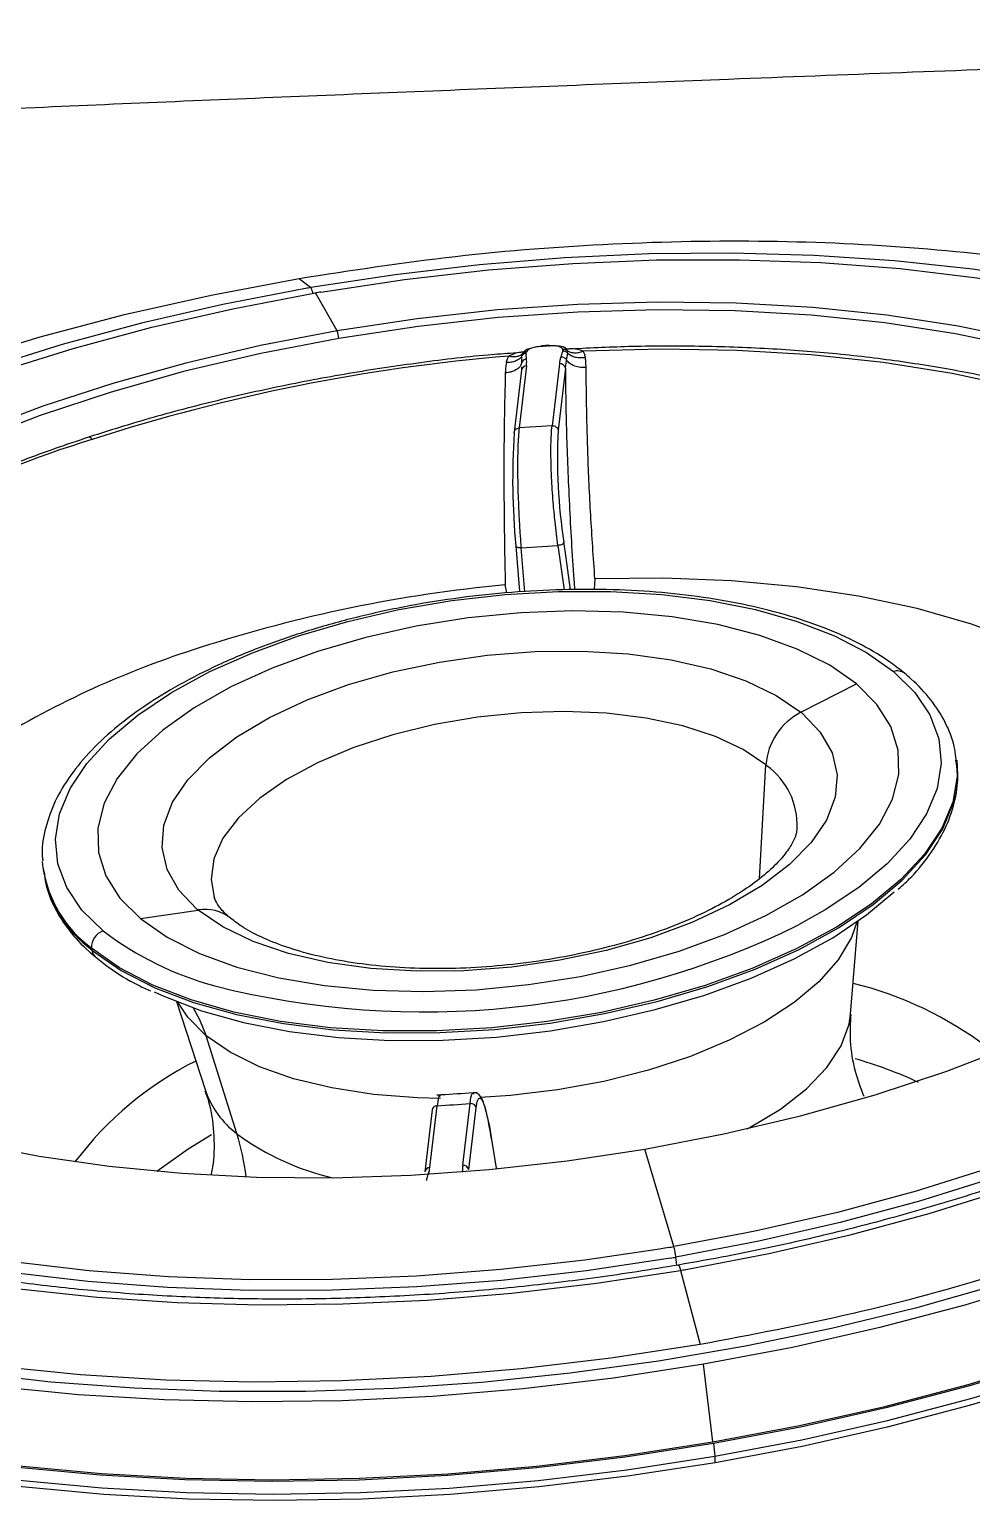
# Model space of a CAD drawing. Extents: x 832 to 912, y 781 to 934.
# Drawn here: x 855.585 to 857.601, y 821.489 to 824.637 of the extents above; entities that cross this region are included whole.
import ezdxf

# ---------------------------------------------------------------- set-up
doc = ezdxf.new("R2010")
doc.units = 0
doc.header["$MEASUREMENT"] = 0
doc.layers.add('1', color=4, linetype='Continuous')

# ---------------------------------------------------------------- blocks, each defined once
blk = doc.blocks.new('2026 SOVEREIGN HL')
at = {"layer": '1', "color": 3, "linetype": 'Continuous', "lineweight": 25}
for p, q in [((24.4328, 27.0099), (24.4581, 26.9901)), ((24.5145, 26.8976), (24.4675, 26.9786)), ((24.915, 26.8518), (24.8914, 26.8499)), ((24.9673, 26.8668), (24.9519, 26.8658)), ((24.9997, 26.862), (24.9983, 26.8629)), ((25.0076, 26.8496), (25.0066, 26.8552)), ((24.9192, 26.8228), (24.9034, 26.6899)), ((24.9088, 26.8198), (24.9087, 26.8118)), ((24.9106, 26.8489), (24.9088, 26.843)), ((24.9088, 26.843), (24.9089, 26.8283)), ((24.9896, 26.8273), (24.9739, 26.6946)), ((25.0025, 26.818), (25.005, 26.8346)), ((25.005, 26.8346), (25.0076, 26.8496)), ((24.9087, 26.8137), (24.8929, 26.6805)), ((25.0025, 26.818), (24.9868, 26.6853)), ((24.9739, 26.6946), (24.9034, 26.6899)), ((25.0017, 26.4279), (24.9994, 26.4445)), ((24.8964, 26.4377), (24.9045, 26.3395)), ((24.9078, 26.4333), (24.9866, 26.4385)), ((24.9155, 26.3393), (24.9078, 26.4333)), ((24.9866, 26.4385), (24.9999, 26.3434)), ((25.0136, 26.3435), (25.0017, 26.4279)), ((24.8769, 26.337), (24.8739, 26.354)), ((25.0657, 26.3666), (25.064, 26.3438)), ((25.5065, 26.0813), (25.6251, 26.1423)), ((25.8403, 25.9749), (25.8398, 25.9787)), ((25.8398, 25.9787), (25.841, 25.9644)), ((25.8403, 25.9749), (25.8398, 25.9784)), ((25.4177, 25.7257), (25.4314, 25.969)), ((23.885, 25.7478), (23.8838, 25.7621)), ((23.885, 25.7478), (23.8854, 25.744)), ((24.0932, 25.6398), (24.2168, 25.6583)), ((25.6129, 25.4355), (25.6287, 25.6344)), ((23.9888, 25.5767), (23.9892, 25.5729)), ((24.1705, 25.4622), (24.2322, 25.2724)), ((24.2994, 25.1799), (24.2337, 25.3893)), ((24.7177, 25.2307), (24.702, 25.0984)), ((24.7125, 25.1075), (24.7282, 25.2396)), ((24.7829, 25.1121), (24.7986, 25.2443)), ((24.7959, 25.1028), (24.8115, 25.235)), ((24.8446, 25.1671), (24.8541, 25.1057)), ((25.2348, 24.9381), (25.1728, 25.1467)), ((25.3828, 24.9659), (25.2348, 24.9381)), ((25.2233, 24.9362), (25.2039, 24.9329)), ((25.2412, 24.8982), (25.2391, 24.9156)), ((25.2489, 24.8872), (25.2907, 24.7284)), ((25.3179, 24.5201), (25.2983, 24.6864)), ((25.3192, 24.5166), (25.3224, 24.4895))]:
    blk.add_line(p, q, dxfattribs=at)
at = {"layer": '1', "color": 3, "linetype": 'Continuous', "lineweight": 25, "flags": 128}
for points in [[(26.6203, 26.8386), (26.5987, 26.8477), (26.4709, 26.8958), (26.3336, 26.9382), (26.1876, 26.9748), (26.0339, 27.0053), (25.8733, 27.0296), (25.7067, 27.0475), (25.535, 27.0589), (25.3595, 27.0637), (25.1809, 27.062), (25.0004, 27.0537), (24.8191, 27.0389), (24.638, 27.0176), (24.4581, 26.99)], [(24.4791, 26.9806), (24.6581, 27.0075), (24.8383, 27.028), (25.0186, 27.0419), (25.1978, 27.0492), (25.3749, 27.0497), (25.5488, 27.0436), (25.7185, 27.0307), (25.8827, 27.0113), (26.0407, 26.9854), (26.1913, 26.9532), (26.3337, 26.9149), (26.467, 26.8707), (26.5904, 26.8209), (26.703, 26.7658), (26.8043, 26.7058), (26.8936, 26.6411), (26.9703, 26.5723), (27.0176, 26.5203)], [(22.6631, 26.2869), (22.7104, 26.3261), (22.8218, 26.4094), (22.9447, 26.4898), (23.0783, 26.5666), (23.2219, 26.6395), (23.3746, 26.7081), (23.5356, 26.7721), (23.7041, 26.831), (23.879, 26.8845), (24.0595, 26.9323), (24.2444, 26.9742), (24.4328, 27.0099)], [(22.6348, 26.0405), (22.6567, 26.0768), (22.7177, 26.1615), (22.7917, 26.2449), (22.8785, 26.3265), (22.9773, 26.4059), (23.0877, 26.4826), (23.2089, 26.556), (23.3402, 26.6258), (23.4807, 26.6914), (23.6297, 26.7525), (23.7862, 26.8088), (23.9493, 26.8598), (24.1179, 26.9053), (24.291, 26.945), (24.4675, 26.9786)], [(24.4468, 26.9881), (24.2695, 26.954), (24.0955, 26.9139), (23.926, 26.8682), (23.7619, 26.817), (23.6042, 26.7607), (23.4538, 26.6995), (23.3116, 26.6339), (23.1784, 26.5643), (23.055, 26.491), (22.9487, 26.4192)], [(26.7904, 26.356), (26.7543, 26.431), (26.7037, 26.503), (26.6389, 26.5712), (26.5604, 26.6353), (26.4689, 26.6947), (26.365, 26.749), (26.2495, 26.7978), (26.1233, 26.8406), (25.9874, 26.8773), (25.8428, 26.9074), (25.6906, 26.9308), (25.5319, 26.9472), (25.368, 26.9567), (25.2001, 26.959), (25.0295, 26.9542), (24.8575, 26.9423), (24.6854, 26.9234), (24.5144, 26.8976)], [(26.7784, 26.3436), (26.7425, 26.4181), (26.6922, 26.4896), (26.6279, 26.5574), (26.55, 26.621), (26.4591, 26.68), (26.3559, 26.7339), (26.2412, 26.7824), (26.1159, 26.8249), (25.9809, 26.8613), (25.8372, 26.8912), (25.686, 26.9145), (25.5285, 26.9308), (25.3657, 26.9402), (25.1989, 26.9425), (25.0295, 26.9377), (24.8586, 26.9259), (24.6876, 26.9071), (24.5179, 26.8815)], [(24.5144, 26.8976), (24.3505, 26.8661), (24.1902, 26.8286), (24.0345, 26.7852), (23.8847, 26.7363), (23.7418, 26.6823), (23.6068, 26.6236), (23.4808, 26.5605), (23.3645, 26.4935), (23.2589, 26.4232), (23.1648, 26.3499), (23.0827, 26.2743), (23.0133, 26.1968), (22.9571, 26.1181), (22.9145, 26.0388), (22.8858, 25.9593), (22.8725, 25.8921)], [(24.5179, 26.8815), (24.3512, 26.8494), (24.1883, 26.811), (24.0304, 26.7666), (23.8786, 26.7165), (23.7341, 26.661), (23.598, 26.6007), (23.4713, 26.5359), (23.3549, 26.4671), (23.2499, 26.3949), (23.1568, 26.3199), (23.0766, 26.2425), (23.0096, 26.1633), (22.9566, 26.083), (22.9178, 26.0022), (22.8935, 25.9214), (22.884, 25.8414), (22.8893, 25.7626), (22.9093, 25.6857)], [(26.5224, 26.539), (26.4346, 26.5972), (26.3346, 26.6505), (26.2233, 26.6983), (26.1014, 26.7405), (25.97, 26.7766), (25.83, 26.8064), (25.6825, 26.8296), (25.5286, 26.846), (25.3695, 26.8556), (25.2065, 26.8583), (25.0407, 26.854)], [(25.2602, 24.8892), (25.4376, 24.9233), (25.6115, 24.9633), (25.781, 25.0091), (25.9451, 25.0603)], [(23.8337, 24.8477), (24.0004, 24.8298), (24.172, 24.8184), (24.3475, 24.8135), (24.5261, 24.8153), (24.7066, 24.8236), (24.8879, 24.8384), (25.069, 24.8596), (25.2489, 24.8872)], [(26.0615, 26.1912), (25.9776, 26.2307), (25.8716, 26.2702), (25.7553, 26.3034), (25.63, 26.3301), (25.497, 26.3499), (25.3576, 26.3627), (25.2133, 26.3683), (25.0657, 26.3666)], [(24.0134, 25.6136), (23.9681, 25.6583), (23.9357, 25.7064), (23.9168, 25.7572), (23.9117, 25.8099), (23.9204, 25.8638), (23.9427, 25.9181), (23.9784, 25.972), (24.027, 26.0247), (24.0877, 26.0755), (24.1596, 26.1236), (24.2418, 26.1683), (24.3329, 26.2089), (24.4317, 26.2449), (24.5368, 26.2758), (24.6465, 26.301), (24.7594, 26.3203), (24.8737, 26.3333), (24.9878, 26.3399), (25.1, 26.3399), (25.2087, 26.3333), (25.3123, 26.3204), (25.4093, 26.3011), (25.4983, 26.2759), (25.578, 26.2451), (25.6471, 26.2091), (25.7048, 26.1684)], [(25.9268, 24.8562), (25.7516, 24.8067), (25.5717, 24.7629), (25.388, 24.7248), (25.2015, 24.6928), (25.0131, 24.6671), (24.824, 24.6476), (24.6351, 24.6346), (24.4474, 24.6282), (24.2619, 24.6283), (24.0797, 24.6349), (23.9016, 24.6481), (23.7286, 24.6677)], [(25.6251, 26.1423), (25.568, 26.182), (25.4988, 26.2167), (25.4187, 26.2458), (25.3289, 26.2689), (25.2312, 26.2855), (25.127, 26.2953), (25.0183, 26.2983), (24.9069, 26.2942), (24.7946, 26.2833), (24.6835, 26.2657), (24.5753, 26.2416), (24.472, 26.2116), (24.3754, 26.176), (24.287, 26.1356), (24.2084, 26.091), (24.1409, 26.043), (24.0857, 25.9924), (24.0438, 25.94), (24.0158, 25.8868), (24.0022, 25.8337), (24.0033, 25.7816), (24.0191, 25.7313), (24.0492, 25.6838), (24.0932, 25.6398)], [(25.1728, 25.1467), (25.3412, 25.1791), (25.5059, 25.218), (25.6655, 25.2629), (25.8188, 25.3137), (25.9647, 25.3698), (26.1021, 25.4309), (26.2299, 25.4965), (26.3472, 25.5661), (26.453, 25.6392), (26.5465, 25.7152), (26.6272, 25.7935), (26.6942, 25.8736), (26.7471, 25.9548), (26.7856, 26.0365), (26.8093, 26.1181), (26.818, 26.1989), (26.8161, 26.2462)], [(24.2143, 25.6604), (24.1753, 25.7011), (24.1502, 25.7452), (24.1395, 25.7918), (24.1435, 25.84), (24.162, 25.8888), (24.1947, 25.9372), (24.2408, 25.9842), (24.2996, 26.0289), (24.3697, 26.0704), (24.4498, 26.1079), (24.5383, 26.1405), (24.6333, 26.1676), (24.7329, 26.1887), (24.8351, 26.2034), (24.9379, 26.2112), (25.0391, 26.2122), (25.1367, 26.2062), (25.2288, 26.1935), (25.3134, 26.1741), (25.3889, 26.1486), (25.4537, 26.1175), (25.5065, 26.0813)], [(25.7048, 26.1684), (25.7502, 26.1237), (25.7825, 26.0757), (25.8014, 26.0249), (25.8066, 25.9722), (25.7979, 25.9183), (25.7755, 25.864), (25.7398, 25.8101), (25.6913, 25.7573), (25.6306, 25.7066), (25.5586, 25.6585), (25.5016, 25.6265)], [(24.0932, 25.6398), (24.1502, 25.6001), (24.2194, 25.5654), (24.2996, 25.5362), (24.3893, 25.5132), (24.4871, 25.4966), (24.5912, 25.4867), (24.6999, 25.4838), (24.8114, 25.4878), (24.9236, 25.4987), (25.0348, 25.5164), (25.1429, 25.5404), (25.2462, 25.5705), (25.3429, 25.606), (25.4313, 25.6464), (25.5099, 25.691), (25.5774, 25.739), (25.6325, 25.7897), (25.6745, 25.842), (25.7025, 25.8952), (25.716, 25.9483), (25.7149, 26.0005), (25.6992, 26.0507), (25.6691, 26.0983), (25.6251, 26.1423)], [(25.509, 26.0792), (25.548, 26.0385), (25.5731, 25.9944), (25.5837, 25.9478), (25.5798, 25.8997), (25.5613, 25.8509), (25.5286, 25.8025), (25.4824, 25.7554), (25.4237, 25.7107), (25.3535, 25.6692), (25.2734, 25.6318), (25.185, 25.5991), (25.09, 25.572), (24.9904, 25.5509), (24.8881, 25.5363), (24.7854, 25.5284), (24.6841, 25.5274), (24.5865, 25.5334), (24.4945, 25.5462), (24.4099, 25.5655), (24.3344, 25.591), (24.2696, 25.6221), (24.2168, 25.6583)], [(25.4314, 25.969), (25.3831, 26.0017), (25.3235, 26.0297), (25.2538, 26.0523), (25.1756, 26.0689), (25.0906, 26.0792), (25.0008, 26.083), (24.9081, 26.0801), (24.8146, 26.0707), (24.7224, 26.055), (24.6335, 26.0333), (24.5499, 26.0061), (24.4734, 25.9739), (24.4058, 25.9376), (24.3485, 25.8979), (24.3029, 25.8556), (24.2699, 25.8119), (24.2503, 25.7675), (24.2445, 25.7235), (24.2509, 25.6859)], [(27.4663, 26.0699), (27.4666, 26.069), (27.4845, 25.9826), (27.4886, 25.8944), (27.4788, 25.8051), (27.4551, 25.7151), (27.4178, 25.6249), (27.3669, 25.5348), (27.3027, 25.4456), (27.2257, 25.3575), (27.1362, 25.2711), (27.0347, 25.1868), (26.9217, 25.1051), (26.7978, 25.0265), (26.6637, 24.9512), (26.5202, 24.8799), (26.3679, 24.8127), (26.2077, 24.7501), (26.0405, 24.6924), (25.8671, 24.64), (25.6884, 24.5931), (25.5055, 24.5519), (25.3192, 24.5166)], [(23.992, 25.5706), (24.0521, 25.5289), (24.124, 25.4921), (24.2066, 25.4605), (24.2987, 25.4348), (24.3991, 25.4152), (24.5061, 25.4021), (24.6184, 25.3956), (24.7342, 25.3959), (24.8518, 25.4029), (24.9697, 25.4165), (25.0859, 25.4366), (25.199, 25.4628), (25.3071, 25.4948), (25.4088, 25.532), (25.5026, 25.574), (25.5871, 25.6202), (25.661, 25.6698), (25.7234, 25.7222), (25.7733, 25.7766), (25.8099, 25.8322), (25.8328, 25.8882), (25.8416, 25.9437), (25.8403, 25.9749)], [(25.3179, 24.5201), (25.5036, 24.5552), (25.686, 24.5963), (25.8641, 24.6431), (26.037, 24.6954), (26.2038, 24.7529), (26.3635, 24.8153), (26.5153, 24.8822), (26.6584, 24.9534), (26.7921, 25.0284), (26.9156, 25.1068), (27.0282, 25.1883), (27.1294, 25.2723), (27.2187, 25.3584), (27.2955, 25.4462), (27.3594, 25.5353), (27.4102, 25.625), (27.4474, 25.715), (27.471, 25.8047), (27.4808, 25.8938), (27.4773, 25.9773)], [(25.841, 25.9644), (25.8411, 25.9448), (25.8316, 25.8892), (25.808, 25.8332), (25.7706, 25.7776), (25.7201, 25.7233), (25.6571, 25.671), (25.5826, 25.6216), (25.4976, 25.5756), (25.4034, 25.5338), (25.3013, 25.4968), (25.1928, 25.4651), (25.0796, 25.4392), (24.9632, 25.4195), (24.8453, 25.4062), (24.7277, 25.3995), (24.612, 25.3996), (24.5, 25.4065), (24.3932, 25.4199), (24.2933, 25.4398), (24.2016, 25.4659), (24.1195, 25.4977), (24.0482, 25.5348), (23.9888, 25.5767)], [(27.4356, 25.9058), (27.4063, 25.8255), (27.3594, 25.7335), (27.2986, 25.6421), (27.2242, 25.5517), (27.1366, 25.463), (27.0362, 25.3763), (26.9238, 25.2922), (26.7998, 25.2112), (26.665, 25.1337), (26.5201, 25.0601), (26.366, 24.9908), (26.2035, 24.9263), (26.0335, 24.8669), (25.857, 24.8129), (25.675, 24.7647), (25.4884, 24.7224), (25.2983, 24.6864)], [(22.8882, 25.7136), (22.9126, 25.6514), (22.9545, 25.5798), (23.0099, 25.5113), (23.0786, 25.4466), (23.16, 25.3859), (23.2535, 25.3299), (23.3585, 25.2788), (23.4742, 25.2332), (23.5997, 25.1931), (23.7342, 25.1591), (23.8768, 25.1313), (24.0262, 25.1099), (24.1816, 25.095), (24.3417, 25.0869), (24.5055, 25.0855), (24.6717, 25.0908), (24.8391, 25.1029), (25.0065, 25.1215), (25.1728, 25.1467)], [(24.123, 25.483), (24.143, 25.4737), (24.2239, 25.4429), (24.314, 25.4177), (24.4122, 25.3986), (24.5169, 25.3857), (24.6268, 25.3794), (24.7401, 25.3797), (24.8552, 25.3865), (24.9705, 25.3998), (25.0842, 25.4195), (25.1948, 25.4451), (25.3007, 25.4764), (25.4002, 25.5128), (25.4919, 25.5539), (25.5746, 25.5991), (25.6469, 25.6477), (25.7059, 25.6969)], [(26.9765, 25.71), (26.925, 25.6538), (26.8378, 25.5717), (26.7383, 25.4918), (26.6273, 25.4147), (26.5054, 25.3408), (26.3733, 25.2706), (26.2318, 25.2046), (26.0819, 25.1431), (25.9245, 25.0865), (25.7604, 25.0351), (25.5908, 24.9894), (25.4167, 24.9494), (25.2391, 24.9156)], [(27.4549, 25.678), (27.4523, 25.6702), (27.415, 25.5802), (27.3643, 25.4905), (27.3004, 25.4015), (27.2236, 25.3137), (27.1344, 25.2276), (27.0332, 25.1436), (26.9205, 25.0622), (26.7971, 24.9837), (26.6634, 24.9087), (26.5203, 24.8376), (26.3685, 24.7706), (26.2088, 24.7083), (26.0421, 24.6508), (25.8692, 24.5985), (25.6912, 24.5517), (25.5088, 24.5106), (25.3231, 24.4755)], [(25.6261, 25.6326), (25.6144, 25.5992), (25.5862, 25.5515), (25.5451, 25.5049), (25.4919, 25.4601), (25.4275, 25.418), (25.3531, 25.3795), (25.2702, 25.3451), (25.1802, 25.3156), (25.0849, 25.2915), (24.986, 25.2732), (24.8854, 25.2612), (24.8203, 25.2568)], [(26.879, 25.6405), (26.8239, 25.5902), (26.725, 25.5108), (26.6146, 25.4342), (26.4934, 25.3608), (26.3622, 25.291), (26.2216, 25.2254), (26.0726, 25.1642), (25.9161, 25.108), (25.753, 25.0569), (25.5844, 25.0114), (25.4113, 24.9718), (25.3828, 24.9659)], [(25.3224, 24.4895), (25.5087, 24.5247), (25.6916, 24.5659), (25.8703, 24.6128), (26.0437, 24.6653), (26.2109, 24.7229), (26.3711, 24.7855), (26.5234, 24.8527), (26.667, 24.9241), (26.801, 24.9993), (26.9249, 25.078), (27.0379, 25.1597), (27.1394, 25.2439), (27.2289, 25.3303), (27.3059, 25.4184), (27.3701, 25.5077), (27.421, 25.5977), (27.4226, 25.6011)], [(25.3192, 24.5166), (25.1307, 24.4876), (24.9408, 24.4648), (24.7506, 24.4485), (24.5612, 24.4387), (24.3734, 24.4355), (24.1884, 24.4389), (24.0072, 24.4489), (23.8306, 24.4654)], [(24.2337, 25.3893), (24.1945, 25.4289), (24.1734, 25.461)], [(24.2058, 25.449), (24.2198, 25.4243), (24.2337, 25.3893)], [(25.3917, 25.1903), (25.3958, 25.1925), (25.4627, 25.2325), (25.5185, 25.2757), (25.5622, 25.321), (25.5928, 25.3675), (25.6098, 25.4144), (25.6129, 25.4355)], [(25.2907, 24.7284), (25.0999, 24.6991), (24.9078, 24.6763), (24.7154, 24.6602), (24.5239, 24.6508), (24.3342, 24.6483), (24.1475, 24.6526), (23.9648, 24.6637), (23.7871, 24.6815), (23.6154, 24.706), (23.4507, 24.737), (23.2939, 24.7743), (23.1458, 24.8177), (23.0074, 24.8671), (22.8793, 24.922), (22.7623, 24.9822), (22.657, 25.0474), (22.5641, 25.1172), (22.484, 25.1911), (22.4172, 25.2689), (22.3641, 25.35), (22.325, 25.4341)], [(25.2983, 24.6864), (25.1058, 24.6568), (24.912, 24.6338), (24.7179, 24.6175), (24.5246, 24.6081), (24.3332, 24.6056), (24.1448, 24.6099), (23.9605, 24.6211), (23.7812, 24.6391), (23.6079, 24.6638), (23.4417, 24.6951), (23.2835, 24.7327), (23.1341, 24.7765), (22.9944, 24.8263), (22.8651, 24.8817), (22.7471, 24.9425), (22.6409, 25.0083), (22.5471, 25.0787), (22.4663, 25.1533), (22.3989, 25.2318), (22.3453, 25.3136), (22.3058, 25.3984)], [(24.7353, 25.2551), (24.6864, 25.2564), (24.5918, 25.2637), (24.5027, 25.2775), (24.421, 25.2973), (24.348, 25.3229), (24.2852, 25.3538), (24.2337, 25.3893)], [(23.8337, 24.469), (24.0098, 24.4525), (24.1905, 24.4426), (24.375, 24.4392), (24.5621, 24.4424), (24.751, 24.4522), (24.9406, 24.4685), (25.1299, 24.4911), (25.3179, 24.5201)], [(24.8115, 25.235), (24.8139, 25.2484), (24.817, 25.2554), (24.8208, 25.2559), (24.8252, 25.2498), (24.8299, 25.2373), (24.8348, 25.2189), (24.8398, 25.1952), (24.8446, 25.1671)], [(25.2275, 24.9136), (25.0474, 24.8866), (24.8661, 24.8659), (24.6847, 24.852), (24.5044, 24.8447), (24.3262, 24.8441), (24.1512, 24.8503), (23.9806, 24.8632), (23.8153, 24.8827), (23.6564, 24.9088), (23.5048, 24.9412), (23.3616, 24.9797), (23.2275, 25.0242), (23.1034, 25.0743), (22.99, 25.1297), (22.8938, 25.1864)], [(24.1286, 25.0993), (24.1954, 25.1472), (24.2454, 25.1777)], [(25.2039, 24.9329), (25.0443, 24.9093), (24.8641, 24.8888), (24.6838, 24.8749), (24.5045, 24.8676), (24.3274, 24.8671), (24.1535, 24.8732), (23.9839, 24.886), (23.8196, 24.9055), (23.6617, 24.9313), (23.511, 24.9635), (23.3686, 25.0019), (23.2353, 25.0461), (23.113, 25.0954)], [(25.3231, 24.4755), (25.1352, 24.4466), (24.9459, 24.4239), (24.7563, 24.4076), (24.5675, 24.3979), (24.3803, 24.3947), (24.1959, 24.398), (24.0152, 24.408), (23.8392, 24.4244), (23.6688, 24.4472), (23.5049, 24.4764), (23.3483, 24.5116), (23.2, 24.5528), (23.0608, 24.5998), (22.9313, 24.6522), (22.8122, 24.7098), (22.7042, 24.7723), (22.6079, 24.8394), (22.5238, 24.9107), (22.4523, 24.9857), (22.3938, 25.0642), (22.3844, 25.0791)], [(22.4284, 25.0184), (22.4425, 25.0013), (22.5142, 24.926), (22.5986, 24.8545), (22.6952, 24.7872), (22.8035, 24.7245), (22.923, 24.6667), (23.0529, 24.6141), (23.1926, 24.567), (23.3414, 24.5257), (23.4984, 24.4903), (23.6628, 24.4611), (23.8338, 24.4382), (24.0104, 24.4217), (24.1917, 24.4118), (24.3766, 24.4084), (24.5644, 24.4116), (24.7538, 24.4214), (24.944, 24.4377), (25.1339, 24.4604), (25.3224, 24.4895)]]:
    blk.add_lwpolyline(points, dxfattribs=at)
at = {"layer": '1', "color": 3, "linetype": 'Continuous', "lineweight": 25}
for centre, radius, start, end in [((25.3821, 21.6012), 5.4675, 99.7294, 99.8497), ((25.3423, 21.8749), 5.1782, 99.5962, 99.726), ((24.4447, 26.8743), 0.0735, 5.6372, 18.4734), ((25.2105, 22.8786), 3.9785, 94.7436, 107.8701), ((24.9193, 26.812), 0.0108, 90.59, 170.7559), ((24.9909, 26.8155), 0.0119, 12.023, 96.1639), ((24.7134, 24.3193), 2.4549, 107.147, 125.2333), ((23.9825, 26.6623), 0.00769, 21.7107, 90.3155), ((26.4146, 26.5802), 1.5249, 176.2845, 185.3618), ((26.1711, 26.6265), 1.1857, 177.1587, 188.8266), ((25.1587, 23.3145), 3.0528, 95.3523, 107.8863), ((24.8234, 24.3032), 2.009, 107.4475, 121.4409), ((25.7133, 26.1456), 0.0243, 52.4525, 110.4888), ((25.5701, 25.9576), 0.1391, 117.2023, 175.3033), ((25.2954, 25.8264), 0.3309, 49.8017, 50.3735), ((25.2448, 25.7439), 0.2923, 49.7782, 50.3407), ((25.3414, 25.8398), 0.1571, 357.5493, 54.0901), ((24.1421, 25.787), 0.2601, 188.674, 233.1555), ((24.1444, 25.784), 0.262, 188.7876, 233.6883), ((24.3708, 25.8447), 0.2417, 229.6648, 230.4479), ((24.232, 25.573), 0.0867, 51.748, 100.1176), ((24.6994, 27.2604), 1.8202, 255.7928, 296.1473), ((24.025, 25.5792), 0.0363, 108.5296, 183.977), ((24.4347, 26.1679), 0.6962, 232.7586, 254.8443), ((24.3598, 26.0239), 0.581, 229.9776, 230.3159), ((24.251, 25.8891), 0.4106, 230.3762, 230.8837), ((24.0117, 25.575), 0.0226, 185.3935, 229.7285), ((25.4291, 24.7358), 0.7886, 52.7842, 76.1267), ((25.3701, 24.4612), 0.9145, 64.8809, 73.98), ((24.545, 24.6729), 0.7414, 116.7115, 142.9704), ((24.4191, 25.3376), 0.198, 199.2237, 232.8048), ((24.5426, 28.5596), 3.3252, 273.1997, 274.4156), ((24.4922, 25.4129), 0.3024, 230.3895, 231.0115), ((23.7798, 25.0176), 0.5444, 7.3866, 17.3411), ((24.6287, 25.6261), 0.5547, 233.9188, 257.0644), ((24.7126, 25.0967), 0.0107, 90.5904, 170.7765), ((24.7842, 25.1003), 0.0119, 12.0058, 96.1861), ((24.3368, 30.1719), 5.3103, 279.6091, 279.7353), ((24.0687, 31.7477), 6.9316, 279.62328, 279.72049), ((24.4099, 29.7772), 4.9615, 279.7348, 279.8674), ((25.2535, 24.479), 0.0697, 357.1474, 8.6562)]:
    blk.add_arc(centre, radius, start, end, dxfattribs=at)
for points, knots in [([(28.9826, 27.5425), (28.7488, 27.5394), (28.2801, 27.5331), (27.5606, 27.5138), (26.8309, 27.4904), (26.0942, 27.464), (25.3959, 27.4375), (24.741, 27.4117), (24.1336, 27.3867), (23.5364, 27.3604), (22.9544, 27.3318), (22.3925, 27.3006), (22.0275, 27.2739), (21.849, 27.2609)], [0, 0, 0, 0, 0.103446, 0.207392, 0.311451, 0.415214, 0.518234, 0.603149, 0.68684, 0.768897, 0.848837, 0.92609, 1, 1, 1, 1]), ([(24.4328, 27.0099), (24.5442, 27.027), (24.7669, 27.0612), (25.1047, 27.0868), (25.4378, 27.0931), (25.7612, 27.078), (26.069, 27.0423), (26.357, 26.9868), (26.616, 26.9108), (26.7889, 26.8476), (26.8634, 26.8057), (26.8729, 26.8004)], [0, 0, 0, 0, 0.122758, 0.245515, 0.368273, 0.49103, 0.613788, 0.736545, 0.859303, 0.982061, 1, 1, 1, 1]), ([(24.4628, 26.9772), (24.4622, 26.9794), (24.461, 26.9837), (24.4594, 26.9881), (24.4586, 26.9894), (24.4581, 26.9901)], [0, 0, 0, 0, 0.33334, 0.66665, 1, 1, 1, 1]), ([(24.915, 26.8524), (24.9142, 26.8523), (24.907, 26.8519), (24.8954, 26.8501), (24.8858, 26.8455), (24.8815, 26.8434)], [0, 0, 0, 0, 0.067467, 0.5854, 1, 1, 1, 1]), ([(24.9282, 26.8601), (24.9243, 26.859), (24.9165, 26.8568), (24.9126, 26.8515), (24.9106, 26.8489)], [0, 0, 0, 0, 0.489239, 1, 1, 1, 1]), ([(24.9193, 26.853), (24.9183, 26.8529), (24.9164, 26.8528), (24.9131, 26.8516), (24.9116, 26.8499), (24.9106, 26.8489)], [0, 0, 0, 0, 0.277232, 0.5621693, 1, 1, 1, 1]), ([(24.9186, 26.8497), (24.9186, 26.8503), (24.9186, 26.8514), (24.9191, 26.8525), (24.9193, 26.853)], [0, 0, 0, 0, 0.559777, 1, 1, 1, 1]), ([(24.9514, 26.8644), (24.9469, 26.864), (24.9386, 26.8631), (24.9283, 26.8601), (24.9219, 26.8565), (24.9201, 26.8541), (24.9193, 26.853)], [0, 0, 0, 0, 0.33351, 0.622401, 0.821349, 1, 1, 1, 1]), ([(24.9514, 26.8644), (24.9515, 26.8648), (24.9516, 26.8658), (24.952, 26.8659), (24.9523, 26.865), (24.9526, 26.8637), (24.9527, 26.863)], [0, 0, 0, 0, 0.244472, 0.500047, 0.755621, 1, 1, 1, 1]), ([(24.9668, 26.8654), (24.9639, 26.8652), (24.9588, 26.8649), (24.9537, 26.8646), (24.9514, 26.8644)], [0, 0, 0, 0, 0.560061, 1, 1, 1, 1]), ([(24.9668, 26.8654), (24.9668, 26.8659), (24.967, 26.8668), (24.9673, 26.8669), (24.9678, 26.866), (24.968, 26.8647), (24.9682, 26.864)], [0, 0, 0, 0, 0.244461, 0.500005, 0.755609, 1, 1, 1, 1]), ([(24.9967, 26.8581), (24.9963, 26.859), (24.9954, 26.8608), (24.9916, 26.8631), (24.9857, 26.8649), (24.9771, 26.8658), (24.9703, 26.8656), (24.9668, 26.8654)], [0, 0, 0, 0, 0.149447, 0.312469, 0.494181, 0.732258, 1, 1, 1, 1]), ([(25.0066, 26.8552), (25.0049, 26.8576), (25.0017, 26.8623), (24.994, 26.8644), (24.9881, 26.8645), (24.9863, 26.8645)], [0, 0, 0, 0, 0.422681, 0.826429, 1, 1, 1, 1]), ([(24.9966, 26.8549), (24.996, 26.8525), (24.9948, 26.8483), (24.9934, 26.8441), (24.9929, 26.8422)], [0, 0, 0, 0, 0.559989, 1, 1, 1, 1]), ([(24.9967, 26.8581), (24.9968, 26.8575), (24.997, 26.8564), (24.9967, 26.8554), (24.9966, 26.8549)], [0, 0, 0, 0, 0.559836, 1, 1, 1, 1]), ([(24.9966, 26.8549), (24.9977, 26.8548), (24.9998, 26.8548), (25.0029, 26.8537), (25.0056, 26.852), (25.0069, 26.8504), (25.0076, 26.8496)], [0, 0, 0, 0, 0.2453824, 0.4999852, 0.75458, 1, 1, 1, 1]), ([(24.9967, 26.8581), (24.9976, 26.8582), (24.9994, 26.8583), (25.0021, 26.8578), (25.0046, 26.8568), (25.0059, 26.8558), (25.0066, 26.8552)], [0, 0, 0, 0, 0.246485, 0.499934, 0.753422, 1, 1, 1, 1]), ([(25.0049, 26.8586), (25.0049, 26.8586), (25.005, 26.8588), (25.0038, 26.859), (25.0024, 26.8601), (25.0019, 26.8605)], [0, 0, 0, 0, 0.23376, 0.690163, 1, 1, 1, 1]), ([(25.0407, 26.854), (25.0366, 26.8555), (25.0275, 26.8589), (25.0147, 26.8591), (25.0054, 26.8584), (25.0023, 26.8581)], [0, 0, 0, 0, 0.345504, 0.780236, 1, 1, 1, 1]), ([(25.0066, 26.8552), (25.0088, 26.854), (25.0131, 26.8515), (25.0218, 26.8503), (25.0312, 26.8509), (25.0376, 26.853), (25.0407, 26.854)], [0, 0, 0, 0, 0.249542, 0.505256, 0.758189, 1, 1, 1, 1]), ([(26.4583, 26.5951), (26.4494, 26.6009), (26.4124, 26.6245), (26.337, 26.6616), (26.2328, 26.7061), (26.1191, 26.7452), (25.9976, 26.7792), (25.8688, 26.8078), (25.7335, 26.8308), (25.5927, 26.8481), (25.4472, 26.8596), (25.2979, 26.8651), (25.1533, 26.8653), (25.0581, 26.8607), (25.0142, 26.8586)], [0, 0, 0, 0, 0.02858, 0.118191, 0.207819, 0.297421, 0.386984, 0.476505, 0.565987, 0.655435, 0.744853, 0.834247, 0.923624, 1, 1, 1, 1]), ([(25.0452, 26.841), (25.0447, 26.8435), (25.0438, 26.8481), (25.0417, 26.8522), (25.0407, 26.854)], [0, 0, 0, 0, 0.5604917, 1, 1, 1, 1]), ([(24.8914, 26.8499), (24.8733, 26.8486), (24.8037, 26.8435), (24.6825, 26.8286), (24.5289, 26.8055), (24.3774, 26.7764), (24.229, 26.7421), (24.0971, 26.7064), (24.0165, 26.6808), (23.9825, 26.67)], [0, 0, 0, 0, 0.057566, 0.221939, 0.386313, 0.550693, 0.715088, 0.879504, 1, 1, 1, 1]), ([(24.8763, 26.8296), (24.8757, 26.8256), (24.8745, 26.8183), (24.8742, 26.811), (24.874, 26.8077)], [0, 0, 0, 0, 0.560604, 1, 1, 1, 1]), ([(24.9089, 26.8283), (24.9079, 26.8256), (24.9057, 26.8201), (24.8972, 26.8135), (24.8863, 26.809), (24.878, 26.8081), (24.874, 26.8077)], [0, 0, 0, 0, 0.252963, 0.513345, 0.76651, 1, 1, 1, 1]), ([(24.8763, 26.8296), (24.877, 26.8323), (24.8781, 26.837), (24.8805, 26.8415), (24.8815, 26.8434)], [0, 0, 0, 0, 0.5620044, 1, 1, 1, 1]), ([(24.9088, 26.843), (24.9073, 26.841), (24.9042, 26.8369), (24.8962, 26.8326), (24.8867, 26.8299), (24.8797, 26.8297), (24.8763, 26.8296)], [0, 0, 0, 0, 0.250187, 0.506849, 0.759855, 1, 1, 1, 1]), ([(24.9106, 26.8489), (24.9091, 26.8474), (24.9061, 26.8444), (24.899, 26.8421), (24.8907, 26.8416), (24.8845, 26.8428), (24.8815, 26.8434)], [0, 0, 0, 0, 0.249587, 0.505311, 0.758257, 1, 1, 1, 1]), ([(24.9186, 26.8497), (24.9175, 26.8495), (24.9154, 26.8491), (24.9126, 26.8476), (24.9103, 26.8456), (24.9093, 26.8439), (24.9088, 26.843)], [0, 0, 0, 0, 0.245299, 0.50006, 0.754633, 1, 1, 1, 1]), ([(24.9194, 26.8374), (24.9181, 26.8372), (24.9156, 26.8367), (24.9123, 26.8345), (24.9099, 26.8317), (24.9092, 26.8294), (24.9089, 26.8283)], [0, 0, 0, 0, 0.243044, 0.499956, 0.756859, 1, 1, 1, 1]), ([(24.9194, 26.8374), (24.9192, 26.8397), (24.9189, 26.8438), (24.9187, 26.8479), (24.9186, 26.8497)], [0, 0, 0, 0, 0.559989, 1, 1, 1, 1]), ([(24.9192, 26.8228), (24.9194, 26.8255), (24.9199, 26.8304), (24.9195, 26.8353), (24.9194, 26.8374)], [0, 0, 0, 0, 0.559984, 1, 1, 1, 1]), ([(24.9929, 26.8422), (24.992, 26.8394), (24.9906, 26.8344), (24.9899, 26.8295), (24.9896, 26.8273)], [0, 0, 0, 0, 0.5599666, 1, 1, 1, 1]), ([(24.9929, 26.8422), (24.9941, 26.8421), (24.9967, 26.842), (25.0003, 26.8403), (25.0033, 26.8378), (25.0045, 26.8357), (25.005, 26.8346)], [0, 0, 0, 0, 0.243092, 0.499994, 0.756962, 1, 1, 1, 1]), ([(25.0468, 26.8191), (25.0427, 26.819), (25.0343, 26.8188), (25.022, 26.8218), (25.0112, 26.8271), (25.0071, 26.8321), (25.005, 26.8346)], [0, 0, 0, 0, 0.233401, 0.48653, 0.746953, 1, 1, 1, 1]), ([(25.0076, 26.8496), (25.0098, 26.8479), (25.0143, 26.8444), (25.0237, 26.8413), (25.0341, 26.8399), (25.0411, 26.8406), (25.0446, 26.8409)], [0, 0, 0, 0, 0.249814, 0.506115, 0.759179, 1, 1, 1, 1]), ([(25.0446, 26.8409), (25.0447, 26.8409), (25.0449, 26.841), (25.0451, 26.841), (25.0452, 26.841)], [0, 0, 0, 0, 0.559527, 1, 1, 1, 1]), ([(25.0468, 26.8191), (25.0467, 26.8233), (25.0465, 26.8307), (25.0456, 26.8379), (25.0452, 26.841)], [0, 0, 0, 0, 0.559325, 1, 1, 1, 1]), ([(24.874, 26.8077), (24.8731, 26.7745), (24.8714, 26.7076), (24.8708, 26.598), (24.8713, 26.4801), (24.873, 26.3977), (24.8739, 26.354)], [0, 0, 0, 0, 0.24798, 0.5, 0.735043, 1, 1, 1, 1]), ([(25.0025, 26.818), (25.003, 26.7725), (25.004, 26.6816), (25.0106, 26.5274), (25.0169, 26.4133), (25.0219, 26.3508), (25.0224, 26.3436)], [0, 0, 0, 0, 0.319488, 0.638998, 0.958511, 1, 1, 1, 1]), ([(25.0657, 26.3666), (25.0625, 26.4126), (25.0563, 26.5044), (25.0488, 26.6608), (25.0476, 26.7591), (25.0468, 26.8191)], [0, 0, 0, 0, 0.280164, 0.560321, 1, 1, 1, 1]), ([(24.9866, 26.4385), (24.9845, 26.455), (24.9807, 26.4848), (24.976, 26.5349), (24.973, 26.5808), (24.9716, 26.6217), (24.9713, 26.6623), (24.9729, 26.6821), (24.9739, 26.6946)], [0, 0, 0, 0, 0.1766625, 0.3201571, 0.5001466, 0.6425909, 0.7735206, 1, 1, 1, 1]), ([(24.9739, 26.6946), (24.9754, 26.6946), (24.9784, 26.6945), (24.9826, 26.6924), (24.9857, 26.6892), (24.9864, 26.6866), (24.9868, 26.6853)], [0, 0, 0, 0, 0.249997, 0.499993, 0.750009, 1, 1, 1, 1]), ([(23.9825, 26.67), (23.9584, 26.6619), (23.8885, 26.6384), (23.7773, 26.5961), (23.6519, 26.5419), (23.534, 26.4838), (23.4249, 26.422), (23.3373, 26.3665), (23.2903, 26.3305), (23.2729, 26.3172)], [0, 0, 0, 0, 0.085968, 0.249431, 0.412973, 0.576579, 0.740263, 0.904034, 1, 1, 1, 1]), ([(24.8929, 26.679), (24.893, 26.6804), (24.8931, 26.6831), (24.8954, 26.6866), (24.899, 26.6892), (24.902, 26.6897), (24.9034, 26.6899)], [0, 0, 0, 0, 0.250013, 0.499994, 0.749964, 1, 1, 1, 1]), ([(24.9034, 26.6899), (24.9024, 26.6775), (24.9008, 26.6578), (24.9001, 26.6171), (24.9003, 26.5751), (24.9018, 26.5274), (24.904, 26.4834), (24.9061, 26.4535), (24.9073, 26.4387), (24.9078, 26.4333)], [0, 0, 0, 0, 0.225426, 0.3565697, 0.4997037, 0.6901862, 0.8371655, 0.9404732, 1, 1, 1, 1]), ([(24.9994, 26.4445), (24.9991, 26.4439), (24.9985, 26.4425), (24.9955, 26.4406), (24.9913, 26.4391), (24.9882, 26.4387), (24.9866, 26.4385)], [0, 0, 0, 0, 0.250003, 0.499997, 0.749994, 1, 1, 1, 1]), ([(24.9078, 26.4333), (24.9062, 26.4333), (24.9031, 26.4332), (24.8992, 26.4342), (24.8966, 26.4357), (24.8965, 26.437), (24.8964, 26.4377)], [0, 0, 0, 0, 0.249999, 0.500005, 0.750002, 1, 1, 1, 1]), ([(25.7282, 26.1649), (25.7187, 26.1724), (25.6912, 26.194), (25.6377, 26.2263), (25.5651, 26.2599), (25.4834, 26.2882), (25.3941, 26.3111), (25.2981, 26.3282), (25.1968, 26.3395), (25.0913, 26.3449), (24.9831, 26.3443), (24.8733, 26.3378), (24.7634, 26.3254), (24.6548, 26.3073), (24.5487, 26.2838), (24.4466, 26.255), (24.3496, 26.2214), (24.259, 26.1833), (24.1758, 26.1411), (24.1012, 26.0953), (24.036, 26.0462), (23.9811, 25.9943), (23.9375, 25.9402), (23.9056, 25.8844), (23.8878, 25.8281), (23.881, 25.7874), (23.884, 25.7665), (23.8844, 25.7638)], [0, 0, 0, 0, 0.02239, 0.064703, 0.107152, 0.149627, 0.192033, 0.234356, 0.276605, 0.318796, 0.360946, 0.403068, 0.445178, 0.487288, 0.529409, 0.571554, 0.613737, 0.655977, 0.69829, 0.740697, 0.783214, 0.825838, 0.868505, 0.910991, 0.95294, 0.99402, 1, 1, 1, 1]), ([(27.3985, 26.3042), (27.413, 26.2537), (27.442, 26.1527), (27.4298, 25.9944), (27.3768, 25.8345), (27.2799, 25.675), (27.1419, 25.5189), (26.9648, 25.3687), (26.7517, 25.2271), (26.5062, 25.0966), (26.2327, 24.9791), (25.9356, 24.8773), (25.6206, 24.791), (25.4006, 24.7493), (25.2907, 24.7284)], [0, 0, 0, 0, 0.083333, 0.166667, 0.25, 0.333334, 0.416667, 0.5, 0.583333, 0.666667, 0.75, 0.833333, 0.916667, 1, 1, 1, 1]), ([(25.8404, 25.9627), (25.8391, 25.978), (25.8362, 26.0113), (25.8169, 26.0603), (25.786, 26.1087), (25.754, 26.1429), (25.7328, 26.1609), (25.7282, 26.1649)], [0, 0, 0, 0, 0.20533, 0.444816, 0.685624, 0.930855, 1, 1, 1, 1]), ([(27.1633, 26.0141), (27.1624, 26.0091), (27.1573, 25.9785), (27.1359, 25.9213), (27.0986, 25.8431), (27.0485, 25.7652), (26.9872, 25.6879), (26.9146, 25.6117), (26.8312, 25.5369), (26.7372, 25.4639), (26.6333, 25.3931), (26.5198, 25.325), (26.3974, 25.2598), (26.2667, 25.1981), (26.1284, 25.1401), (25.9833, 25.0862), (25.8321, 25.0366), (25.6757, 24.9918), (25.5148, 24.9519), (25.3704, 24.9211), (25.2794, 24.9049), (25.244, 24.8986)], [0, 0, 0, 0, 0.011155, 0.06837, 0.125056, 0.181323, 0.23732, 0.293173, 0.348967, 0.404753, 0.460555, 0.516389, 0.572265, 0.62818, 0.684134, 0.74012, 0.796136, 0.852176, 0.908236, 0.96431, 1, 1, 1, 1]), ([(25.7147, 25.7027), (25.7242, 25.7113), (25.7525, 25.7371), (25.7875, 25.7826), (25.8197, 25.8382), (25.8378, 25.8946), (25.8443, 25.942), (25.8398, 25.9694), (25.8382, 25.9786)], [0, 0, 0, 0, 0.101966, 0.304723, 0.506615, 0.705961, 0.901173, 1, 1, 1, 1]), ([(25.498, 25.8324), (25.4976, 25.8287), (25.4969, 25.8208), (25.4888, 25.8012), (25.4714, 25.7753), (25.4432, 25.7451), (25.4034, 25.7128), (25.3533, 25.6803), (25.2933, 25.6489), (25.2245, 25.6196), (25.1481, 25.5935), (25.0657, 25.5713), (24.979, 25.5536), (24.8899, 25.541), (24.8003, 25.5338), (24.712, 25.532), (24.6271, 25.5358), (24.5473, 25.5447), (24.4745, 25.5585), (24.4102, 25.5764), (24.3563, 25.5974), (24.3139, 25.6196), (24.295, 25.634), (24.286, 25.6408)], [0, 0, 0, 0, 0.039892, 0.085844, 0.130018, 0.176917, 0.223632, 0.27077, 0.318623, 0.367175, 0.41631, 0.465884, 0.51576, 0.565816, 0.615937, 0.665992, 0.715857, 0.765409, 0.814516, 0.863032, 0.910824, 0.957818, 1, 1, 1, 1]), ([(23.8875, 25.7403), (23.8883, 25.7315), (23.891, 25.705), (23.9086, 25.6625), (23.9392, 25.614), (23.9712, 25.5798), (23.9924, 25.5618), (23.9971, 25.5578)], [0, 0, 0, 0, 0.127941, 0.39075, 0.655009, 0.924122, 1, 1, 1, 1]), ([(24.286, 25.6408), (24.2816, 25.6447), (24.269, 25.6558), (24.2563, 25.6722), (24.2528, 25.681), (24.251, 25.6855)], [0, 0, 0, 0, 0.209184, 0.597608, 1, 1, 1, 1]), ([(23.9971, 25.5578), (24.0066, 25.5503), (24.0342, 25.5288), (24.0728, 25.5041), (24.106, 25.4893), (24.1147, 25.4854)], [0, 0, 0, 0, 0.28096, 0.81191, 1, 1, 1, 1]), ([(25.244, 24.8986), (25.2147, 24.8937), (25.1295, 24.8796), (24.9871, 24.8604), (24.8174, 24.8429), (24.6478, 24.8313), (24.4794, 24.8255), (24.313, 24.8255), (24.1496, 24.8313), (23.9899, 24.8429), (23.8349, 24.8602), (23.6855, 24.8831), (23.5423, 24.9115), (23.4063, 24.9452), (23.2781, 24.9839), (23.1584, 25.0275), (23.0479, 25.0756), (22.9471, 25.1279), (22.8566, 25.1841), (22.7768, 25.2438), (22.7079, 25.3067), (22.651, 25.3724), (22.6119, 25.4276), (22.5961, 25.4615), (22.5912, 25.472)], [0, 0, 0, 0, 0.025117, 0.072908, 0.120707, 0.168505, 0.216298, 0.264083, 0.311856, 0.359614, 0.407352, 0.455066, 0.502753, 0.550407, 0.598025, 0.645603, 0.69314, 0.740641, 0.788118, 0.835591, 0.883095, 0.930698, 0.978502, 1, 1, 1, 1]), ([(25.6416, 25.2592), (25.635, 25.2767), (25.621, 25.3137), (25.6107, 25.376), (25.6127, 25.4163), (25.6137, 25.4349)], [0, 0, 0, 0, 0.324977, 0.687465, 1, 1, 1, 1]), ([(24.2312, 25.2716), (24.234, 25.264), (24.244, 25.2366), (24.2511, 25.1823), (24.2516, 25.1271), (24.2456, 25.0994), (24.2439, 25.0912)], [0, 0, 0, 0, 0.136833, 0.489474, 0.848561, 1, 1, 1, 1]), ([(24.8137, 25.2678), (24.7909, 25.2661), (24.7622, 25.2639), (24.7336, 25.2624), (24.7277, 25.2621)], [0, 0, 0, 0, 0.793564, 1, 1, 1, 1]), ([(24.7353, 25.2597), (24.7346, 25.2605), (24.7317, 25.2644), (24.7297, 25.2505), (24.7282, 25.2396)], [0, 0, 0, 0, 0.212119, 1, 1, 1, 1]), ([(24.7986, 25.2443), (24.8001, 25.2552), (24.8021, 25.269), (24.8058, 25.2653), (24.8066, 25.2645)], [0, 0, 0, 0, 0.789235, 1, 1, 1, 1]), ([(24.8448, 25.1664), (24.8436, 25.1735), (24.8403, 25.1941), (24.8346, 25.2229), (24.8266, 25.2487), (24.823, 25.2591), (24.8118, 25.2682), (24.8069, 25.2667), (24.8056, 25.2663)], [0, 0, 0, 0, 0.125139, 0.365962, 0.609419, 0.86342, 0.96602, 1, 1, 1, 1]), ([(24.7282, 25.2396), (24.7267, 25.2394), (24.7237, 25.2389), (24.7201, 25.2363), (24.7178, 25.2328), (24.7177, 25.2301), (24.7177, 25.2287)], [0, 0, 0, 0, 0.250016, 0.500044, 0.750007, 1, 1, 1, 1]), ([(24.8115, 25.235), (24.8111, 25.2363), (24.8104, 25.2389), (24.8073, 25.2421), (24.8032, 25.2442), (24.8001, 25.2443), (24.7986, 25.2443)], [0, 0, 0, 0, 0.250003, 0.499988, 0.750042, 1, 1, 1, 1]), ([(24.7053, 25.0793), (24.706, 25.0818), (24.7073, 25.0862), (24.7086, 25.0907), (24.7092, 25.0926)], [0, 0, 0, 0, 0.560006, 1, 1, 1, 1]), ([(24.7092, 25.0926), (24.7101, 25.0954), (24.7115, 25.1004), (24.7122, 25.1053), (24.7125, 25.1075)], [0, 0, 0, 0, 0.559985, 1, 1, 1, 1]), ([(24.7829, 25.1121), (24.7827, 25.1094), (24.7823, 25.1045), (24.7826, 25.0996), (24.7827, 25.0975)], [0, 0, 0, 0, 0.559964, 1, 1, 1, 1]), ([(25.2391, 24.9156), (25.2388, 24.9175), (25.2383, 24.9214), (25.2372, 24.9276), (25.236, 24.9335), (25.2352, 24.9366), (25.2348, 24.9381)], [0, 0, 0, 0, 0.250027, 0.500002, 0.750014, 1, 1, 1, 1]), ([(25.2441, 24.8983), (25.2442, 24.8984), (25.2446, 24.8987), (25.2456, 24.897), (25.2471, 24.8933), (25.2483, 24.8892), (25.2489, 24.8872)], [0, 0, 0, 0, 0.1197171, 0.4131533, 0.7065878, 1, 1, 1, 1])]:
    blk.add_open_spline(points, degree=3, knots=knots, dxfattribs=at)

msp = doc.modelspace()

# ---------------------------------------------------------------- block references
at = {"layer": '1'}
msp.add_blockref('2026 SOVEREIGN HL', (831.7292, 797.0948), dxfattribs=at)

doc.saveas('drawing.dxf')
